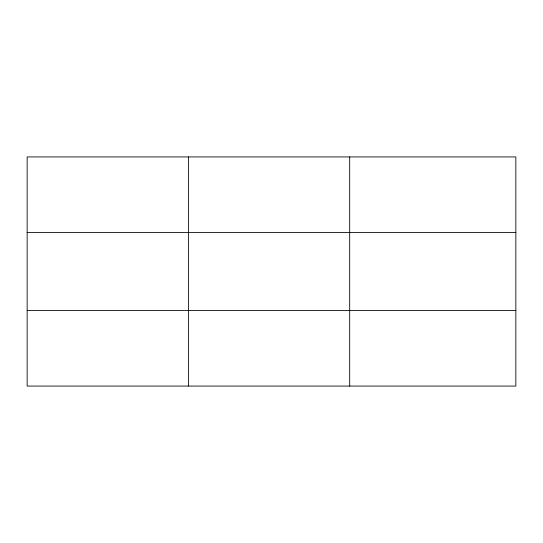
<?xml version="1.0" encoding="UTF-8"?>
<svg xmlns="http://www.w3.org/2000/svg" width="543" height="543" viewBox="0 0 543 543"><rect width="100%" height="100%" fill="white"/><g stroke="black" fill="none" stroke-linecap="round" stroke-linejoin="round"><path stroke-width="0.81" d="M188.421 386.066L188.421 156.934M349.692 386.066L349.692 156.934M515.85 310.453L515.85 386.066L27.15 386.066L27.15 156.934L515.85 156.934L515.85 310.453L27.15 310.453M27.15 232.547L515.85 232.547"/></g></svg>
